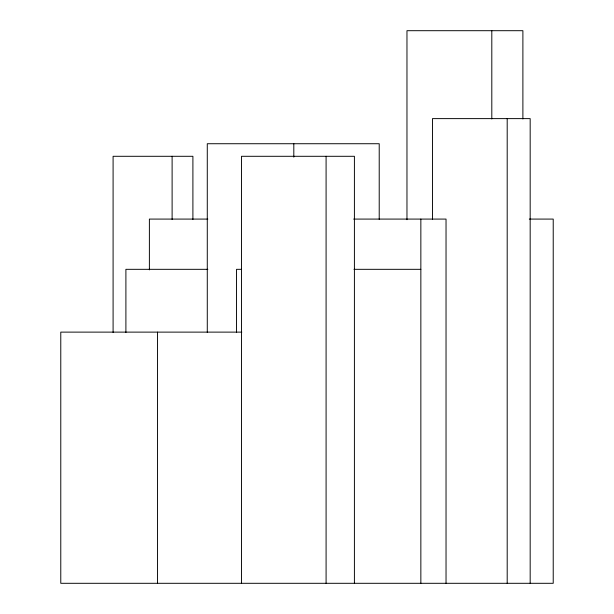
<?xml version="1.0" encoding="UTF-8"?>
<svg xmlns="http://www.w3.org/2000/svg" width="614" height="614" viewBox="0 0 614 614"><rect width="100%" height="100%" fill="white"/><g stroke="black" fill="none" stroke-linecap="round" stroke-linejoin="round"><path stroke-width="0.92" d="M207.847 219.083L149.386 219.083L149.386 269.884M353.656 219.083L446.033 219.083L446.033 583.3M529.299 219.083L553.222 219.083L553.222 583.3L60.778 583.3L60.778 332.12L241.816 332.12M207.847 269.323L125.901 269.323L125.901 332.504M241.333 269.323L236.543 269.323L236.543 332.504M353.994 269.323L420.851 269.323M530.174 583.3L530.174 118.617L432.463 118.617L432.463 219.213M522.89 118.962L522.89 30.7L406.967 30.7L406.967 219.697M507.195 118.617L507.195 583.3M491.806 30.7L491.806 118.962M420.851 219.083L420.851 583.3M379.214 219.39L379.214 143.73L207.279 143.73L207.279 332.389M354.408 583.3L354.408 156.294L241.502 156.294L241.502 583.3M326.088 156.294L326.088 583.3M293.814 143.73L293.814 157.138M192.903 219.482L192.903 156.294L113.091 156.294L113.091 332.458M172.112 156.294L172.112 219.482M157.545 332.12L157.545 583.3"/></g></svg>
